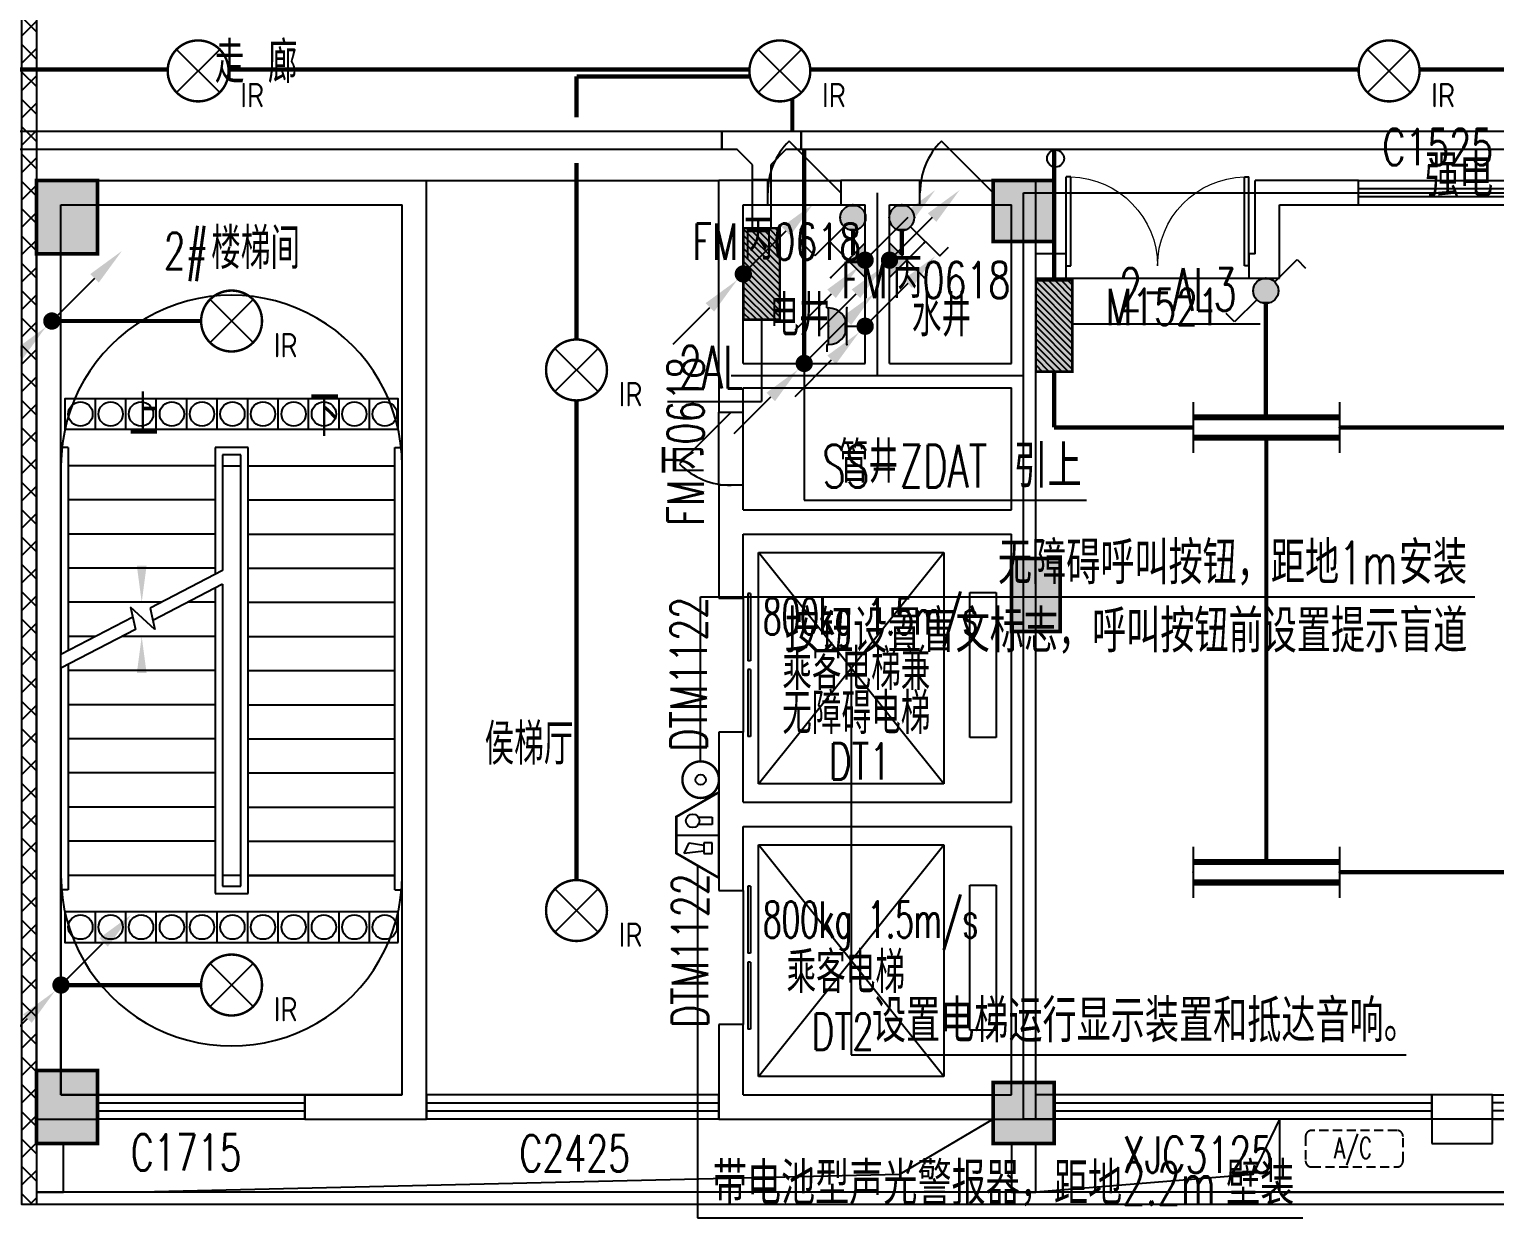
# Model space of a CAD drawing. Extents: x -9422388 to 15610651, y -1992469 to 953794.
# Drawn here: x -2833292 to -2821265, y -207592 to -197842 of the extents above; entities that cross this region are included whole.
import ezdxf
from ezdxf.enums import TextEntityAlignment as Align

# ---------------------------------------------------------------- set-up
doc = ezdxf.new("R2010")
doc.units = 0
doc.header["$LTSCALE"] = 1000
doc.linetypes.add('( Hidden )', pattern=[0.375, 0.25, -0.125])
for name, color, linetype in [('A-DOOR-IDEN', 7, 'Continuous'), ('A-FLOR-HVAC', 4, 'Continuous'), ('C-KZ', 2, 'Continuous'), ('C-Z-HATCH', 253, 'Continuous'), ('CABLETRAY', 4, 'Continuous'), ('DIM-消防', 3, 'Continuous'), ('DIM-箱柜', 3, 'Continuous'), ('DIM-通讯', 3, 'Continuous'), ('DIM_SYMB', 3, 'Continuous'), ('EQUIP-安防', 3, 'Continuous'), ('EQUIP-插座', 3, 'Continuous'), ('EQUIP-消防', 3, 'Continuous'), ('EQUIP-照明', 3, 'Continuous'), ('EQUIP-箱柜', 3, 'Continuous'), ('LWIRE', 4, 'Continuous'), ('TEL_LEAD', 3, 'Continuous'), ('TEL_TEXT', 7, 'Continuous'), ('WINDOW_TEXT', 7, 'Continuous'), ('WIRE-照明', 1, 'Continuous')]:
    doc.layers.add(name, color=color, linetype=linetype)
doc.styles.add('_TCH_DIM', font='SIMPLEX', dxfattribs={"bigfont": 'GBCBIG'})
doc.styles.add('_TCH_WINDOW', font='SIMPLEX', dxfattribs={"height": 3.5, "bigfont": 'GBCBIG'})
doc.styles.add('_TEL_ATTDEF', font='GBENOR', dxfattribs={"width": 0.8, "height": 3, "bigfont": 'GBCBIG'})
doc.styles.add('_TEL_DIM', font='SIMPLEX', dxfattribs={"width": 0.8, "height": 3.5, "bigfont": 'HZTXT'})
doc.styles.get("Standard").update_dxf_attribs({"font": 'gbenor.shx', "bigfont": 'gbcbig.shx'})

# ---------------------------------------------------------------- blocks, each defined once
blk = doc.blocks.new('KTWJ1')
at = {"layer": 'A-FLOR-HVAC', "color": 0, "linetype": '( Hidden )', "ltscale": 0.3}
blk.add_lwpolyline([(152982, -14209, 0.414214), (153032, -14259), (153732, -14259, 0.414214), (153782, -14209), (153782, -14009, 0.414214), (153732, -13959), (153032, -13959, 0.414214), (152982, -14009)], format="xyb", close=True, dxfattribs=at)
at = {"layer": 'A-FLOR-HVAC', "color": 0, "style": '_TCH_WINDOW', "width": 0.705882}
blk.add_text('A/C', height=170, dxfattribs=at).set_placement((153214, -14188))
blk = doc.blocks.new('宿舍楼柱网1')
at = {"layer": 'C-Z-HATCH'}
h = blk.add_hatch(color=0, dxfattribs=at)
h.dxf.hatch_style = 1
h.paths.add_polyline_path([(631658, 145126), (632158, 145126), (632158, 144526), (631658, 144526)])
h = blk.add_hatch(color=0, dxfattribs=at)
h.dxf.hatch_style = 1
h.paths.add_polyline_path([(639508, 145126), (640008, 145126), (640008, 144626), (639508, 144626)])
h = blk.add_hatch(color=0, dxfattribs=at)
h.dxf.hatch_style = 1
h.paths.add_polyline_path([(639658, 142026), (640058, 142026), (640058, 141426), (639658, 141426)])
h = blk.add_hatch(color=0, dxfattribs=at)
h.dxf.hatch_style = 1
h.paths.add_polyline_path([(631658, 137826), (632158, 137826), (632158, 137226), (631658, 137226)])
h = blk.add_hatch(color=0, dxfattribs=at)
h.dxf.hatch_style = 1
h.paths.add_polyline_path([(639508, 137726), (640008, 137726), (640008, 137226), (639508, 137226)])
at = {"layer": 'C-KZ', "color": 0, "const_width": 30}
for points in [[(631658, 145126), (632158, 145126), (632158, 144526), (631658, 144526)], [(639508, 145126), (640008, 145126), (640008, 144626), (639508, 144626)], [(639658, 142026), (640058, 142026), (640058, 141426), (639658, 141426)], [(631658, 137826), (632158, 137826), (632158, 137226), (631658, 137226)], [(639508, 137726), (640008, 137726), (640008, 137226), (639508, 137226)]]:
    blk.add_lwpolyline(points, close=True, dxfattribs=at)
blk = doc.blocks.new('$WINLIB2D$00000001')
at = {"color": 0}
for points in [[(-0.5, 0.5), (-0.5, -0.5)], [(-0.5, 0.5), (0.5, 0.5)], [(0.5, -0.5), (0.5, 0.5)], [(0.5, 0.1667), (-0.5, 0.1667)], [(0.5, -0.1667), (-0.5, -0.1667)], [(-0.5, -0.5), (0.5, -0.5)]]:
    blk.add_lwpolyline(points, dxfattribs=at)
blk = doc.blocks.new('$DORLIB2D$00000127')
at = {"color": 0}
for points in [[(-0.533, 0.795), (-0.533, 0.69)], [(-0.033, 0.795), (-0.533, 0.795)], [(-0.033, 0.795), (-0.033, 0.69)], [(0.533, 0.795), (0.033, 0.795)], [(0.033, 0.795), (0.033, 0.69)], [(0.533, 0.795), (0.533, 0.69)], [(-0.033, 0.69), (-0.533, 0.69)], [(0.533, 0.69), (0.033, 0.69)], [(0.5, 0.5), (-0.5, 0.5)]]:
    blk.add_lwpolyline(points, dxfattribs=at)
blk = doc.blocks.new('$DorLib2D$00000114')
at = {"color": 0}
blk.add_line((0.5, 0), (-0.207, 0.707), dxfattribs=at)
blk.add_arc((0.5, 0), 1, 135, 180, dxfattribs=at)
blk = doc.blocks.new('$TCHSYS$WIN2D')
at = {"color": 0}
for p, q in [((-0.5, 0.5), (0.5, 0.5)), ((-0.5, 0.5), (-0.5, -0.5)), ((0.5, 0.5), (0.5, -0.5)), ((0.5, 0.1667), (-0.5, 0.1667)), ((0.5, -0.1667), (-0.5, -0.1667)), ((-0.5, -0.5), (0.5, -0.5))]:
    blk.add_line(p, q, dxfattribs=at)
blk = doc.blocks.new('$DorLib2D$00000002')
at = {"color": 0}
for p, q in [((-0.5, 0), (-0.5, 0.4875)), ((-0.475, 0.4875), (-0.5, 0.4875)), ((-0.475, 0), (-0.475, 0.4875)), ((0.475, 0), (0.475, 0.4875)), ((0.475, 0.4875), (0.5, 0.4875)), ((0.5, 0), (0.5, 0.4875)), ((-0.5, 0), (-0.475, 0)), ((0.5, 0), (0.475, 0))]:
    blk.add_line(p, q, dxfattribs=at)
at = {"color": 0, "lineweight": 13}
for centre, start, end in [((-0.4875, 0), 0, 88.53072), ((0.4875, 0), 91.46928, 180)]:
    blk.add_arc(centre, 0.4875, start, end, dxfattribs=at)
blk = doc.blocks.new('34214')
h = blk.add_hatch()
h.set_pattern_fill('ANSI37', color=8, scale=100)
h.set_pattern_definition([(45, (896336.12, 205282.17), (-112.2532, 112.2532), []), (135, (896336.12, 205282.17), (-112.2532, -112.2532), [])])
h.paths.add_polyline_path([(1517829.8, -188792.5), (1517949.8, -188792.5), (1517949.8, -199192.6), (1517829.8, -199192.6)])
at = {"color": 8}
for p, q in [((1517949.8, -190792.6), (1521149.8, -190792.6)), ((1517949.8, -198492.6), (1517949.8, -190792.6)), ((1521149.8, -198292.6), (1521149.8, -190792.6)), ((1523949.8, -190792.6), (1523549.8, -190792.6)), ((1523549.8, -192392.6), (1523549.8, -190792.6)), ((1523949.8, -190992.6), (1523949.8, -190792.6)), ((1523949.8, -190792.6), (1524549.8, -190792.6)), ((1524849.8, -190792.6), (1524549.8, -190792.6)), ((1524549.8, -190792.6), (1524549.8, -190992.6)), ((1525199.8, -190792.6), (1524849.8, -190792.6)), ((1525199.8, -190992.6), (1525199.8, -190792.6)), ((1525199.8, -190792.6), (1525799.8, -190792.6)), ((1526149.8, -190792.6), (1525799.8, -190792.6)), ((1525799.8, -190792.6), (1525799.8, -190992.6)), ((1526149.8, -191492.6), (1526149.8, -190792.6)), ((1527949.8, -191392.6), (1527949.8, -190792.6)), ((1528799.8, -190792.6), (1527949.8, -190792.6)), ((1528799.8, -190992.6), (1528799.8, -190792.6)), ((1518149.8, -190992.6), (1520949.8, -190992.6)), ((1518149.8, -198292.6), (1518149.8, -190992.6)), ((1520949.8, -198292.6), (1520949.8, -190992.6)), ((1523749.8, -190992.6), (1523949.8, -190992.6)), ((1523749.8, -192292.6), (1523749.8, -190992.6)), ((1523949.8, -190992.6), (1524549.8, -190992.6)), ((1524549.8, -190992.6), (1524749.8, -190992.6)), ((1524749.8, -192292.6), (1524749.8, -190992.6)), ((1524949.8, -192292.6), (1524949.8, -190992.6)), ((1524949.8, -190992.6), (1525199.8, -190992.6)), ((1525199.8, -190992.6), (1525799.8, -190992.6)), ((1525799.8, -190992.6), (1525949.8, -190992.6)), ((1525949.8, -191492.6), (1525949.8, -190992.6)), ((1528149.8, -191592.6), (1528149.8, -190992.6)), ((1528149.8, -190992.6), (1528799.8, -190992.6)), ((1526399.8, -191392.6), (1526149.8, -191392.6)), ((1526399.8, -191592.6), (1526399.8, -191392.6)), ((1527949.8, -191392.6), (1527899.8, -191392.6)), ((1527899.8, -191392.6), (1527899.8, -191592.6)), ((1525949.8, -192292.6), (1525949.8, -191492.6)), ((1526149.8, -192392.6), (1526149.8, -191492.6)), ((1526149.8, -191592.6), (1526399.8, -191592.6)), ((1526399.8, -191592.6), (1527899.8, -191592.6)), ((1527899.8, -191592.6), (1528149.8, -191592.6)), ((1523749.8, -192292.6), (1524749.8, -192292.6)), ((1524949.8, -192292.6), (1525949.8, -192292.6)), ((1523549.8, -192392.6), (1523549.8, -192692.6)), ((1526149.8, -193592.6), (1526149.8, -192392.6)), ((1523749.8, -192692.6), (1523749.8, -192492.6)), ((1523749.8, -192492.6), (1524849.8, -192492.6)), ((1524849.8, -192492.6), (1525949.8, -192492.6)), ((1525949.8, -193492.6), (1525949.8, -192492.6)), ((1523549.8, -192692.6), (1523749.8, -192692.6)), ((1523549.8, -193292.6), (1523549.8, -192692.6)), ((1523749.8, -193292.6), (1523749.8, -192692.6)), ((1518149.8, -192982.6), (1518149.8, -194680.5)), ((1518209.8, -192982.6), (1518149.8, -192982.6)), ((1518209.8, -192982.6), (1518209.8, -194649.3)), ((1519684.8, -192982.6), (1519414.8, -192982.6)), ((1519414.8, -192982.6), (1519414.8, -194023.2)), ((1519684.8, -196642.6), (1519684.8, -192982.6)), ((1520889.8, -196612.6), (1520889.8, -192982.6)), ((1520889.8, -192982.6), (1520949.8, -192982.6)), ((1520949.8, -196612.6), (1520949.8, -192982.6)), ((1518149.8, -193132.6), (1518149.8, -194680.5)), ((1519414.8, -193132.6), (1518209.8, -193132.6)), ((1519624.8, -193042.6), (1519474.8, -193042.6)), ((1519474.8, -193042.6), (1519474.8, -193992)), ((1519474.8, -193132.6), (1519474.8, -193992)), ((1519474.8, -193132.6), (1519624.8, -193132.6)), ((1519624.8, -196582.6), (1519624.8, -193042.6)), ((1519624.8, -196492.6), (1519624.8, -193132.6)), ((1519684.8, -193132.6), (1520889.8, -193132.6)), ((1520949.8, -196492.6), (1520949.8, -193132.6)), ((1523749.8, -193292.6), (1523549.8, -193292.6)), ((1523549.8, -193292.6), (1523549.8, -193592.6)), ((1523749.8, -193492.6), (1523749.8, -193292.6)), ((1519414.8, -193412.6), (1518209.8, -193412.6)), ((1519684.8, -193412.6), (1520889.8, -193412.6)), ((1523749.8, -193492.6), (1525949.8, -193492.6)), ((1523549.8, -193592.6), (1523549.8, -194217.6)), ((1526149.8, -195992.6), (1526149.8, -193592.6)), ((1519414.8, -193692.6), (1518209.8, -193692.6)), ((1519684.8, -193692.6), (1520889.8, -193692.6)), ((1523749.8, -194217.6), (1523749.8, -193692.6)), ((1523749.8, -193692.6), (1525949.8, -193692.6)), ((1525949.8, -195892.6), (1525949.8, -193692.6)), ((1523874.8, -195742.6), (1523874.8, -193842.6)), ((1523874.8, -193842.6), (1525394.8, -193842.6)), ((1525394.8, -195742.6), (1523874.8, -193842.6)), ((1523874.8, -195742.6), (1525394.8, -193842.6)), ((1525394.8, -193842.6), (1525394.8, -195742.6)), ((1519414.8, -193972.6), (1518209.8, -193972.6)), ((1519474.8, -193992), (1518880.9, -194300.6)), ((1519684.8, -193972.6), (1520889.8, -193972.6)), ((1519474.8, -194104.7), (1518903.2, -194401.7)), ((1519474.8, -194104.7), (1519474.8, -196492.6)), ((1519474.8, -194104.7), (1519474.8, -196582.6)), ((1519414.8, -194135.9), (1519414.8, -196642.6)), ((1523549.8, -194217.6), (1523749.8, -194217.6)), ((1525609.8, -195362.6), (1525609.8, -194172.6)), ((1525609.8, -194172.6), (1525824.8, -194172.6)), ((1525824.8, -194172.6), (1525824.8, -195362.6)), ((1518973.3, -194252.6), (1518209.8, -194252.6)), ((1518919.4, -194474.8), (1518721.2, -194293)), ((1518721.2, -194293), (1518761.5, -194475.3)), ((1518880.9, -194300.6), (1518919.4, -194474.8)), ((1519414.8, -194252.6), (1519190.2, -194252.6)), ((1519684.8, -194252.6), (1520889.8, -194252.6)), ((1518739.1, -194374.2), (1518149.8, -194680.5)), ((1518761.5, -194475.3), (1518149.8, -194793.2)), ((1518434.4, -194532.6), (1518209.8, -194532.6)), ((1519414.8, -194532.6), (1518651.3, -194532.6)), ((1519684.8, -194532.6), (1520889.8, -194532.6)), ((1518149.8, -194793.2), (1518149.8, -196492.6)), ((1518149.8, -194793.2), (1518149.8, -196612.6)), ((1518209.8, -194762), (1518209.8, -196612.6)), ((1519414.8, -194812.6), (1518209.8, -194812.6)), ((1519684.8, -194812.6), (1520889.8, -194812.6)), ((1519414.8, -195092.6), (1518209.8, -195092.6)), ((1519684.8, -195092.6), (1520889.8, -195092.6)), ((1519414.8, -195372.6), (1518209.8, -195372.6)), ((1519684.8, -195372.6), (1520889.8, -195372.6)), ((1523749.8, -195317.6), (1523549.8, -195317.6)), ((1523549.8, -195317.6), (1523549.8, -195992.6)), ((1523749.8, -195892.6), (1523749.8, -195317.6)), ((1525824.8, -195362.6), (1525609.8, -195362.6)), ((1519414.8, -195652.6), (1518209.8, -195652.6)), ((1519684.8, -195652.6), (1520889.8, -195652.6)), ((1525394.8, -195742.6), (1523874.8, -195742.6)), ((1523749.8, -195892.6), (1525949.8, -195892.6)), ((1519414.8, -195932.6), (1518209.8, -195932.6)), ((1519684.8, -195932.6), (1520889.8, -195932.6)), ((1523549.8, -195992.6), (1523549.8, -196617.6)), ((1526149.8, -198492.6), (1526149.8, -195992.6)), ((1523749.8, -196617.6), (1523749.8, -196092.6)), ((1523749.8, -196092.6), (1525949.8, -196092.6)), ((1525949.8, -198292.6), (1525949.8, -196092.6)), ((1519414.8, -196212.6), (1518209.8, -196212.6)), ((1519684.8, -196212.6), (1520889.8, -196212.6)), ((1523874.8, -198142.6), (1523874.8, -196242.6)), ((1523874.8, -196242.6), (1525394.8, -196242.6)), ((1525394.8, -198142.6), (1523874.8, -196242.6)), ((1523874.8, -198142.6), (1525394.8, -196242.6)), ((1525394.8, -196242.6), (1525394.8, -198142.6)), ((1518149.8, -196492.6), (1518149.8, -196612.6)), ((1519414.8, -196492.6), (1518209.8, -196492.6)), ((1519414.8, -196492.6), (1518209.8, -196492.6)), ((1519624.8, -196492.6), (1519474.8, -196492.6)), ((1519684.8, -196492.6), (1520889.8, -196492.6)), ((1520889.8, -196492.6), (1519684.8, -196492.6)), ((1520949.8, -196612.6), (1520949.8, -196492.6)), ((1518209.8, -196612.6), (1518149.8, -196612.6)), ((1518149.8, -196612.6), (1518149.8, -198292.6)), ((1519474.8, -196582.6), (1519624.8, -196582.6)), ((1520889.8, -196612.6), (1520949.8, -196612.6)), ((1520949.8, -198292.6), (1520949.8, -196612.6)), ((1523549.8, -196617.6), (1523749.8, -196617.6)), ((1525609.8, -197762.6), (1525609.8, -196572.6)), ((1525609.8, -196572.6), (1525824.8, -196572.6)), ((1525824.8, -196572.6), (1525824.8, -197762.6)), ((1519414.8, -196642.6), (1519684.8, -196642.6)), ((1523749.8, -197717.6), (1523549.8, -197717.6)), ((1523549.8, -197717.6), (1523549.8, -198292.6)), ((1523749.8, -198292.6), (1523749.8, -197717.6)), ((1525824.8, -197762.6), (1525609.8, -197762.6)), ((1525394.8, -198142.6), (1523874.8, -198142.6)), ((1518449.8, -198292.6), (1518149.8, -198292.6)), ((1518149.8, -198292.6), (1520949.8, -198292.6)), ((1518449.8, -198492.6), (1518449.8, -198292.6)), ((1520949.8, -198292.6), (1520149.8, -198292.6)), ((1520149.8, -198292.6), (1520149.8, -198492.6)), ((1521149.8, -198492.6), (1521149.8, -198292.6)), ((1523549.8, -198292.6), (1523549.8, -198492.6)), ((1523749.8, -198292.6), (1525949.8, -198292.6)), ((1526299.8, -198292.6), (1526149.8, -198292.6)), ((1526299.8, -198492.6), (1526299.8, -198292.6)), ((1529899.8, -198292.6), (1529399.8, -198292.6)), ((1529399.8, -198292.6), (1529399.8, -198692.6)), ((1529899.8, -198692.6), (1529899.8, -198292.6)), ((1517949.8, -198492.6), (1518449.8, -198492.6)), ((1520149.8, -198492.6), (1521049.8, -198492.6)), ((1521049.8, -198492.6), (1521149.8, -198492.6)), ((1523549.8, -198492.6), (1523649.8, -198492.6)), ((1523649.8, -198492.6), (1526149.8, -198492.6)), ((1526149.8, -198492.6), (1526299.8, -198492.6)), ((1529399.8, -198692.6), (1529899.8, -198692.6))]:
    blk.add_line(p, q, dxfattribs=at)
for points in [[(1523919.7, -172945.8), (1523919.7, -172945.8, -0.4142136), (1524141, -171980.9), (1531089.1, -167626.1, -0.4142136), (1533156.7, -168100.5), (1546426.9, -189272.8, -0.2728148), (1546468.4, -190795.7), (1542249.6, -198418.9, -0.2728148), (1540937.2, -199192.6), (1517949.8, -199192.6)], [(1524004.4, -172892.7), (1524004.4, -172892.7, -0.4142136), (1524194.2, -172065.7), (1531142.2, -167710.8, -0.4142136), (1533072, -168153.6), (1546342.2, -189325.9, -0.2728148), (1546380.9, -190747.3), (1542162.1, -198370.5, -0.2728148), (1540937.2, -199092.6), (1517949.8, -199092.6)]]:
    blk.add_lwpolyline(points, format="xyb", dxfattribs=at)
for points in [[(1526049.8, -190892.6), (1534642.7, -190892.6), (1536051.3, -188347.3), (1535311.6, -187167.1), (1541751.2, -183130.9), (1546084.3, -190044.2), (1541408.8, -198492.6), (1526049.8, -198492.6)], [(1517829.8, -188792.5), (1517949.8, -188792.5), (1517949.8, -199192.6), (1517829.8, -199192.6)], [(1520917.3, -192832.6), (1520917.3, -192582.6), (1518182.3, -192582.6), (1518182.3, -192832.6)], [(1520917.3, -197042.6), (1520917.3, -196792.6), (1518182.3, -196792.6), (1518182.3, -197042.6)], [(1517949.8, -199092.6), (1518169.8, -199092.6), (1518169.8, -198692.6), (1517949.8, -198692.6)], [(1525949.8, -199092.6), (1526149.8, -199092.6), (1526149.8, -198692.6), (1525949.8, -198692.6)]]:
    blk.add_lwpolyline(points, close=True, dxfattribs=at)
for points in [[(1521149.8, -190792.6), (1523549.8, -190792.6)], [(1524849.8, -192392.6), (1524849.8, -190892.6)], [(1523649.8, -192392.6), (1526049.8, -192392.6)], [(1518432.3, -192832.6), (1518432.3, -192582.6)], [(1518682.3, -192832.6), (1518682.3, -192582.6)], [(1518932.3, -192832.6), (1518932.3, -192582.6)], [(1519182.3, -192832.6), (1519182.3, -192582.6)], [(1519432.3, -192832.6), (1519432.3, -192582.6)], [(1519682.3, -192832.6), (1519682.3, -192582.6)], [(1519932.3, -192832.6), (1519932.3, -192582.6)], [(1520182.3, -192832.6), (1520182.3, -192582.6)], [(1520432.3, -192832.6), (1520432.3, -192582.6)], [(1520682.3, -192832.6), (1520682.3, -192582.6)], [(1518432.3, -197042.6), (1518432.3, -196792.6)], [(1518682.3, -197042.6), (1518682.3, -196792.6)], [(1518932.3, -197042.6), (1518932.3, -196792.6)], [(1519182.3, -197042.6), (1519182.3, -196792.6)], [(1519432.3, -197042.6), (1519432.3, -196792.6)], [(1519682.3, -197042.6), (1519682.3, -196792.6)], [(1519932.3, -197042.6), (1519932.3, -196792.6)], [(1520182.3, -197042.6), (1520182.3, -196792.6)], [(1520432.3, -197042.6), (1520432.3, -196792.6)], [(1520682.3, -197042.6), (1520682.3, -196792.6)], [(1525799.8, -198492.6), (1525032.6, -198947.3), (1518799.8, -199092.6)], [(1528149.8, -198492.6), (1527932.3, -198947.3), (1526149.8, -199092.6)], [(1529399.8, -198492.6), (1528149.8, -198492.6), (1528149.8, -199092.6), (1531149.8, -199092.6), (1531149.8, -198492.6), (1529899.8, -198492.6)], [(1517949.8, -199092.6), (1517949.8, -199192.6)]]:
    blk.add_lwpolyline(points, dxfattribs=at)
for centre, radius in [((1526312.6, -190611.1), 70), ((1518309.8, -192707.6), 100), ((1518557.3, -192707.6), 100), ((1518807.3, -192707.6), 100), ((1519059.8, -192707.6), 100), ((1519307.3, -192707.6), 100), ((1519557.3, -192707.6), 100), ((1519807.3, -192707.6), 100), ((1520059.8, -192707.6), 100), ((1520307.3, -192707.6), 100), ((1520557.3, -192707.6), 100), ((1520807.3, -192707.6), 100), ((1518309.8, -196917.6), 100), ((1518557.3, -196917.6), 100), ((1518807.3, -196917.6), 100), ((1519059.8, -196917.6), 100), ((1519307.3, -196917.6), 100), ((1519557.3, -196917.6), 100), ((1519807.3, -196917.6), 100), ((1520059.8, -196917.6), 100), ((1520307.3, -196917.6), 100), ((1520557.3, -196917.6), 100), ((1520807.3, -196917.6), 100)]:
    blk.add_circle(centre, radius, dxfattribs=at)
for centre, start, end in [((1519549.8, -193132.6), 0, 180.00002), ((1519549.8, -196492.6), 179.99986, 0)]:
    blk.add_arc(centre, 1400, start, end, dxfattribs=at)
at = {"layer": 'DIM_SYMB', "color": 8}
for points in [[(1518812.3, -192992.6, 0, 0, 0), (1518812.3, -194252.6, 0, 80, 0), (1518812.3, -193952.6, 0, 0, 0)], [(1520287.3, -192992.6, 0, 0, 0), (1520287.3, -197392.6, 0, 0, 0), (1518812.3, -197392.6, 0, 0, 0), (1518812.3, -194532.6, 0, 80, 0), (1518812.3, -194832.6, 0, 0, 0)]]:
    blk.add_lwpolyline(points, format="xyseb", dxfattribs=at)
at = {"color": 8}
for name, p in [('宿舍楼柱网1', (886291.9, -335918.9)), ('KTWJ1', (1375382.3, -184626.5))]:
    blk.add_blockref(name, p, dxfattribs=at)
ref = blk.add_blockref('$TCHSYS$WIN2D', (1529549.8, -190892.6), dxfattribs=dict(at, xscale=1500, yscale=-200, zscale=200, rotation=8.933802552403344e-07))
ref.add_attrib('A', 'C1525', (1528994.8, -190666.3), dxfattribs={"layer": 'WINDOW_TEXT', "color": 8, "height": 297.5, "rotation": 0, "style": '_TCH_WINDOW', "width": 0.705882})
at = {"color": 8, "xscale": 600, "yscale": 600, "zscale": 200}
for p, rotation in [((1524249.8, -190892.6), 359.9999999999944), ((1525499.8, -190892.6), 359.9999999999944), ((1523649.8, -192992.6), 89.99999999998887)]:
    blk.add_blockref('$DorLib2D$00000114', p, dxfattribs=dict(at, rotation=rotation))
at = {"color": 8}
ref = blk.add_blockref('$DorLib2D$00000002', (1527149.8, -191492.6), dxfattribs=dict(at, xscale=-1500, yscale=1500, zscale=200, rotation=359.9999999999917))
ref.add_attrib('A', 'M1521', (1526724.8, -191977.7), dxfattribs={"layer": 'WINDOW_TEXT', "color": 8, "height": 297.5, "style": '_TCH_WINDOW', "width": 0.705882})
ref = blk.add_blockref('$DORLIB2D$00000127', (1523649.8, -194767.6), dxfattribs=dict(at, xscale=1100, yscale=-200, zscale=200, rotation=89.99999999999444))
ref.add_attrib('A', 'DTM1122', (1523449.8, -195477), dxfattribs={"layer": 'A-DOOR-IDEN', "color": 8, "height": 297.5, "rotation": 90, "style": '_TCH_WINDOW', "width": 0.705882})
ref = blk.add_blockref('$DORLIB2D$00000127', (1523649.8, -197167.6), dxfattribs=dict(at, xscale=1100, yscale=-200, zscale=200, rotation=89.99999999998887))
ref.add_attrib('A', 'DTM1122', (1523461, -197745.2), dxfattribs={"layer": 'A-DOOR-IDEN', "color": 8, "height": 297.5, "rotation": 90, "style": '_TCH_WINDOW', "width": 0.705882})
ref = blk.add_blockref('$WINLIB2D$00000001', (1519299.8, -198392.6), dxfattribs=dict(at, xscale=-1700, yscale=-200, zscale=200, rotation=359.9999999999911))
ref.add_attrib('A', 'C1715', (1518722.9, -198914.7), dxfattribs={"layer": 'WINDOW_TEXT', "color": 8, "height": 297.5, "style": '_TCH_WINDOW', "width": 0.705882})
ref = blk.add_blockref('$WINLIB2D$00000001', (1522349.8, -198392.6), dxfattribs=dict(at, xscale=-2400, yscale=-200, zscale=200, rotation=359.9999999999923))
ref.add_attrib('A', 'C2425', (1521911.8, -198922.5), dxfattribs={"layer": 'WINDOW_TEXT', "color": 8, "height": 297.5, "style": '_TCH_WINDOW', "width": 0.705882})
ref = blk.add_blockref('$TCHSYS$WIN2D', (1527849.8, -198392.6), dxfattribs=dict(at, xscale=-3100, yscale=-200, zscale=200, rotation=359.9999999999917))
ref.add_attrib('A', 'XJC3125', (1526865, -198932.8), dxfattribs={"layer": 'WINDOW_TEXT', "color": 8, "height": 297.5, "style": '_TCH_WINDOW', "width": 0.705882})
ref = blk.add_blockref('$TCHSYS$WIN2D', (1531449.8, -198392.6), dxfattribs=dict(at, xscale=3100, yscale=-200, zscale=200, rotation=359.9999999999921))
ref.add_attrib('A', 'C3125', (1531363.3, -198942.5), dxfattribs={"layer": 'WINDOW_TEXT', "color": 8, "height": 297.5, "style": '_TCH_WINDOW', "width": 0.705882})
at = {"color": 8, "style": '_TCH_DIM'}
for s, height, p in [('走', 337.6, (1519412.2, -189991.1)), ('廊', 337.6, (1519848, -189991.1)), ('楼梯间', 337.59, (1519382.5, -191518.3)), ('电井', 337.59, (1523964.4, -192070.1)), ('水井', 337.59, (1525133, -192070.1)), ('管井', 337.59, (1524534.2, -193271)), ('乘客电梯兼', 337.59, (1524069.7, -194971.3)), ('无障碍电梯', 337.59, (1524069.7, -195333.2)), ('侯梯厅', 337.59, (1521626.3, -195584.3)), ('乘客电梯', 337.59, (1524104.5, -197458.4))]:
    blk.add_text(s, height=height, dxfattribs=at).set_placement(p)
for s, width, p in [('2#', 0.705882, (1518992.5, -191518.3)), ('800kg 1.5m/s', 0.6, (1523910.6, -194516.8)), ('DT1', 0.705882, (1524450.4, -195706.3)), ('800kg 1.5m/s', 0.6, (1523910.6, -197004)), ('DT2', 0.705882, (1524309.4, -197923.5))]:
    blk.add_text(s, height=297.5, dxfattribs=dict(at, width=width)).set_placement(p)
at = {"layer": 'DIM_SYMB', "color": 7, "style": '_TCH_DIM'}
for s, p in [('上', (1518708.1, -192887.6)), ('下', (1520192.4, -192887.6))]:
    blk.add_text(s, height=337.6, dxfattribs=at).set_placement(p)
at = {"layer": 'WINDOW_TEXT', "color": 8, "style": '_TCH_WINDOW'}
for p in [(1523751.3, -191442.6), (1524975.2, -191756.5)]:
    blk.add_text('丙', height=337.6, dxfattribs=at).set_placement(p)
at = {"layer": 'WINDOW_TEXT', "color": 8, "style": '_TCH_WINDOW', "width": 0.705882}
for s, p in [('FM', (1523331.3, -191442.6)), ('0618', (1523997.1, -191442.6)), ('FM', (1524555.2, -191756.5)), ('0618', (1525221, -191756.5))]:
    blk.add_text(s, height=297.5, dxfattribs=at).set_placement(p)
for s, p in [('0618', (1523426, -192958.8)), ('FM', (1523426, -193624.5))]:
    blk.add_text(s, height=297.5, rotation=90, dxfattribs=at).set_placement(p)
at = {"layer": 'WINDOW_TEXT', "color": 8, "style": '_TCH_WINDOW'}
blk.add_text('丙', height=337.6, rotation=90, dxfattribs=at).set_placement((1523426, -193204.5))
blk = doc.blocks.new('*X41')
at = {"color": 0}
for p, q in [((-250, 32.8), (-82.8, 200)), ((-250, 68.2), (-118.2, 200)), ((-250, 103.6), (-153.6, 200)), ((-250, 138.9), (-188.9, 200)), ((-250, 174.3), (-224.3, 200)), ((-247.5, 0), (-47.5, 200)), ((-212.1, 0), (-12.1, 200)), ((-176.8, 0), (23.2, 200)), ((-141.4, 0), (58.6, 200)), ((-106.1, 0), (93.9, 200)), ((-70.7, 0), (129.3, 200)), ((-35.4, 0), (164.6, 200)), ((0, 0), (200, 200)), ((35.4, 0), (235.4, 200)), ((70.7, 0), (250, 179.3)), ((106.1, 0), (250, 143.9)), ((141.4, 0), (250, 108.6)), ((176.8, 0), (250, 73.2)), ((212.1, 0), (250, 37.9)), ((247.5, 0), (250, 2.5))]:
    blk.add_line(p, q, dxfattribs=at)
blk = doc.blocks.new('$equip$00002943')
for p, q in [((-0.75, 0.6), (-0.75, 0)), ((0.75, 0.6), (-0.75, 0.6)), ((0.75, 0), (0.75, 0.6)), ((-0.75, 0), (0.75, 0))]:
    blk.add_line(p, q)
for points, const_width in [([(-0.75, 0.3), (0.75, 0.3)], 0.6), ([(-0.75, 0.6), (-0.75, 0), (0.75, 0), (0.75, 0.6), (-0.75, 0.6), (-0.75, 0)], 0.04)]:
    blk.add_lwpolyline(points, dxfattribs=dict(const_width=const_width))
for p in [(0, 0.6), (-0.75, 0.3), (0.75, 0.3), (0, 0)]:
    blk.add_point(p)
at = {"xscale": 0.00300000000061118, "yscale": 0.00300000000061118, "zscale": 0.00300000000061118}
blk.add_blockref('*X41', (0, 0), dxfattribs=at)
at = {"color": 7, "style": '_TEL_DIM', "flags": 1}
for tag in ['A', 'REMARK']:
    blk.add_attdef(tag, text='', height=0.00002, dxfattribs=at).set_placement((0, 0), align=Align.MIDDLE_CENTER)
blk = doc.blocks.new('$equip$00001154')
for p, q in [((-0.283, 0.566), (0.283, 0)), ((-0.283, 0), (0.283, 0.566)), ((-0.283, 0), (0.283, 0))]:
    blk.add_line(p, q)
for p in [(-0.283, 0.566), (0.283, 0.566), (0, 0)]:
    blk.add_point(p)
blk.add_solid([(0.283, 0), (0, 0.283), (-0.283, 0)])
at = {"color": 7, "style": '_TEL_DIM', "flags": 1}
for tag in ['A', 'REMARK']:
    blk.add_attdef(tag, text='', height=0.00002, dxfattribs=at).set_placement((0, 0), align=Align.MIDDLE_CENTER)
blk = doc.blocks.new('$equip$00001962')
for p, q in [((0.147, 0.356), (0.625, 0.833)), ((0.625, 0.833), (0.766, 0.692))]:
    blk.add_line(p, q)
blk.add_circle((0, 0.208), 0.208)
for p in [(0, 0.417), (-0.208, 0.208), (0, 0), (0.208, 0.208)]:
    blk.add_point(p)
for points in [[(-0.18, 0.313), (0.18, 0.313), (-0.208, 0.208), (0.208, 0.208)], [(-0.104, 0.389), (0.104, 0.389), (-0.18, 0.313), (0.18, 0.313)], [(0, 0.417), (0, 0.417), (-0.104, 0.389), (0.104, 0.389)], [(-0.18, 0.104), (0.18, 0.104), (-0.208, 0.208), (0.208, 0.208)], [(-0.104, 0.028), (0.104, 0.028), (-0.18, 0.104), (0.18, 0.104)], [(0, 0), (0, 0), (-0.104, 0.028), (0.104, 0.028)]]:
    blk.add_solid(points)
at = {"layer": 'TEL_TEXT', "style": '_TEL_DIM', "flags": 1}
blk.add_attdef('A', text='', height=0.00002, dxfattribs=at).set_placement((0, 0), align=Align.MIDDLE_CENTER)
blk = doc.blocks.new('$equip$00001160')
for p, q in [((-1.2, 0.417), (-1.2, -0.417)), ((1.2, 0.417), (1.2, -0.417)), ((-1.2, 0.167), (1.2, 0.167)), ((-1.2, -0.167), (1.2, -0.167))]:
    blk.add_line(p, q)
at = {"const_width": 0.1}
for points in [[(-1.2, 0.167), (1.2, 0.167)], [(-1.2, -0.167), (1.2, -0.167)]]:
    blk.add_lwpolyline(points, dxfattribs=at)
at = {"layer": 'EQUIP-照明'}
for p in [(-1.2, 0), (0, 0.167), (1.2, 0), (0, -0.167)]:
    blk.add_point(p, dxfattribs=at)
at = {"layer": 'EQUIP-照明', "flags": 9}
blk.add_attdef('A', (0, 0), '', height=0.00002, dxfattribs=at)
blk = doc.blocks.new('$equip$00001208')
for p, q in [((0.147, 0.356), (0.512, 0.72)), ((0.512, 0.72), (0.653, 0.579)), ((-0.147, 0.061), (-0.512, -0.304)), ((-0.512, -0.304), (-0.653, -0.162))]:
    blk.add_line(p, q)
blk.add_circle((0, 0.208), 0.208)
for points in [[(-0.18, 0.312), (0.18, 0.312), (-0.208, 0.208), (0.208, 0.208)], [(-0.104, 0.389), (0.104, 0.389), (-0.18, 0.312), (0.18, 0.312)], [(0, 0.417), (0, 0.417), (-0.104, 0.389), (0.104, 0.389)], [(-0.18, 0.104), (0.18, 0.104), (-0.208, 0.208), (0.208, 0.208)], [(-0.104, 0.028), (0.104, 0.028), (-0.18, 0.104), (0.18, 0.104)], [(0, 0), (0, 0), (-0.104, 0.028), (0.104, 0.028)]]:
    blk.add_solid(points)
at = {"layer": 'EQUIP-照明'}
for p in [(0, 0.417), (-0.208, 0.208), (0, 0), (0.208, 0.208)]:
    blk.add_point(p, dxfattribs=at)
at = {"layer": 'EQUIP-照明', "flags": 9}
blk.add_attdef('A', (0, 0), '', height=0.00002, dxfattribs=at)
blk = doc.blocks.new('$equip$00002530')
for p, q in [((-0.354, 0.354), (0.354, -0.354)), ((0.354, 0.354), (-0.354, -0.354))]:
    blk.add_line(p, q)
at = {"const_width": 0.04}
blk.add_lwpolyline([(0, 0.5, -1), (0, -0.5, -1), (0, 0.5, -2.479085)], format="xyb", dxfattribs=at)
blk.add_circle((0, 0), 0.5)
for p in [(0, 0.5), (-0.5, 0), (0.5, 0), (0, -0.5)]:
    blk.add_point(p)
at = {"color": 7, "style": '_TEL_DIM', "flags": 1}
blk.add_attdef('A', text='', height=0.00002, dxfattribs=at).set_placement((0, 0), align=Align.MIDDLE_CENTER)
at = {"color": 7, "style": '_TEL_DIM'}
blk.add_attdef('$TEXT$', text='', height=0.4, dxfattribs=at).set_placement((0.887, -0.396), align=Align.MIDDLE_CENTER)
blk = doc.blocks.new('$TelecSys$00000079')
for p, q in [((0.7, 0.7), (0, 0)), ((0.104, 0.104), (0.104, 0.104)), ((-0.104, -0.104), (-0.104, -0.104))]:
    blk.add_line(p, q)
at = {"const_width": 0.142}
blk.add_lwpolyline([(-0.071, 0, 1), (0.071, 0, 1)], format="xyb", close=True, dxfattribs=at)
blk.add_solid([(0.63, 0.77), (0.77, 0.63), (1.15, 1.15)])
at = {"width": 0.8, "flags": 9}
blk.add_attdef('A', (0, 0), '', height=0.00002, dxfattribs=at)
blk = doc.blocks.new('$TelecSys$00000081')
for p, q in [((0.104, 0.104), (0.104, 0.104)), ((-0.104, -0.104), (-0.104, -0.104)), ((-1.15, -1.15), (-0.55, -0.55))]:
    blk.add_line(p, q)
at = {"const_width": 0.142}
blk.add_lwpolyline([(0.071, 0, 1), (-0.071, 0, 1)], format="xyb", close=True, dxfattribs=at)
blk.add_solid([(-0.62, -0.48), (-0.48, -0.62), (-0.1, -0.1)])
at = {"width": 0.8, "flags": 9}
blk.add_attdef('A', (0, 0), '', height=0.00002, rotation=180, dxfattribs=at)
blk = doc.blocks.new('$equip$00002679')
for p, q in [((-0.3, 0.699), (-0.703, 0)), ((-0.264, 0.249), (-0.304, 0.569)), ((-0.304, 0.569), (-0.128, 0.489)), ((0.3, 0.699), (-0.3, 0.699)), ((0.3, 0.699), (-0.3, 0.699)), ((-0.128, 0.489), (-0.168, 0.249)), ((0, 0.699), (0, 0)), ((0.703, 0), (0.3, 0.699)), ((-0.304, 0.249), (-0.304, 0.113)), ((-0.128, 0.249), (-0.304, 0.249)), ((-0.128, 0.113), (-0.128, 0.249)), ((0.174, 0.11), (0.174, 0.338)), ((0.294, 0.338), (0.294, 0.11)), ((-0.703, 0), (0.703, 0)), ((-0.304, 0.113), (-0.128, 0.113)), ((0.294, 0.11), (0.174, 0.11))]:
    blk.add_line(p, q)
at = {"const_width": 0.04}
for points in [[(-0.299, 0.699), (0.301, 0.699), (0.703, 0), (-0.702, 0), (-0.299, 0.699), (0.301, 0.699)], [(-0.3, 0.699), (0.3, 0.699), (0.703, 0), (-0.703, 0), (-0.3, 0.699), (0.3, 0.699)]]:
    blk.add_lwpolyline(points, dxfattribs=at)
blk.add_circle((0.234, 0.43), 0.111)
for p in [(0, 0.699), (-0.501, 0.349), (0.502, 0.349), (0, 0)]:
    blk.add_point(p)
at = {"color": 7, "flags": 1}
for tag, height, p in [('B', 0.4, (0.961, 0.299)), ('A', 0.00002, (0, 0))]:
    blk.add_attdef(tag, text='', height=height, dxfattribs=at).set_placement(p, align=Align.MIDDLE_CENTER)
blk = doc.blocks.new('$equip$00002479')
at = {"const_width": 0.04}
blk.add_lwpolyline([(-0.3, 0, 1), (0.3, 0, 1), (-0.3, 0, 0.942883)], format="xyb", dxfattribs=at)
for radius in [0.3, 0.0841]:
    blk.add_circle((0, 0), radius)
for p in [(0, 0.3), (-0.3, 0), (0.3, 0), (0, -0.3)]:
    blk.add_point(p)
at = {"color": 7, "style": '_TEL_DIM', "flags": 1}
blk.add_attdef('A', text='', height=0.00002, dxfattribs=at).set_placement((0, 0), align=Align.MIDDLE_CENTER)
blk = doc.blocks.new('$equip$00001240')
for p, q in [((-0.5, 1.05), (-0.7, 1.05)), ((-0.5, 1.05), (-0.5, 1)), ((-0.5, 1), (0.5, 1)), ((0.5, 1.05), (0.7, 1.05)), ((0.5, 1.05), (0.5, 1)), ((-0.5, 0.5), (0.5, 0.5)), ((0, 0.5), (0, 0))]:
    blk.add_line(p, q)
blk.add_arc((0, 1), 0.5, 180, 0)
for points in [[(0.433, 0.75), (-0.433, 0.75), (0.5, 1), (-0.5, 1)], [(0.25, 0.567), (-0.25, 0.567), (0.433, 0.75), (-0.433, 0.75)], [(0, 0.5), (0, 0.5), (0.25, 0.567), (-0.25, 0.567)]]:
    blk.add_solid(points)
at = {"layer": 'EQUIP-照明'}
for p in [(0, 1), (-0.5, 0.5), (0.5, 0.5), (0, 0)]:
    blk.add_point(p, dxfattribs=at)
at = {"layer": 'EQUIP-照明', "flags": 9}
blk.add_attdef('A', (0, 0), '', height=0.00002, dxfattribs=at)

msp = doc.modelspace()

# ---------------------------------------------------------------- linework, layer by layer
at = {"layer": 'CABLETRAY'}
for p, q in [((-2868739.13088, -198677.63092), (-2827606.93721, -198677.63092)), ((-2827606.93721, -198677.63092), (-2827606.93721, -198827.63092)), ((-2827606.93721, -198677.63092), (-2826956.93721, -198677.63092)), ((-2827606.93721, -198827.63092), (-2827606.93721, -198677.63092)), ((-2826956.93721, -198827.63092), (-2826956.93721, -198677.63092)), ((-2826956.93721, -198677.63092), (-2817594.63088, -198677.63092)), ((-2826956.93721, -198677.63092), (-2826956.93721, -198827.63092)), ((-2827606.93721, -198827.63092), (-2868739.13088, -198827.63092)), ((-2827481.93721, -198827.63092), (-2827606.93721, -198827.63092)), ((-2827356.93721, -198952.63092), (-2827481.93721, -198827.63092)), ((-2827081.93721, -198827.63092), (-2827206.93721, -198952.63092)), ((-2826956.93721, -198827.63092), (-2827081.93721, -198827.63092)), ((-2817594.63088, -198827.63092), (-2826956.93721, -198827.63092)), ((-2827356.93721, -199077.63092), (-2827356.93721, -198952.63092)), ((-2827206.93721, -198952.63092), (-2827206.93721, -199077.63092)), ((-2827356.93721, -199077.63092), (-2827206.93721, -199077.63092)), ((-2827356.93721, -199474.13092), (-2827356.93721, -199077.63092)), ((-2827206.93721, -199077.63092), (-2827356.93721, -199077.63092)), ((-2827206.93721, -199077.63092), (-2827206.93721, -199474.13092)), ((-2827206.93721, -199474.13092), (-2827356.93721, -199474.13092))]:
    msp.add_line(p, q, dxfattribs=at)
at = {"layer": 'DIM-消防'}
for p, q in [((-2827806.59644, -204703.54641), (-2827806.59644, -207592.16868)), ((-2827806.59644, -207592.16868), (-2822839.44903, -207592.16868))]:
    msp.add_line(p, q, dxfattribs=at)
at = {"layer": 'DIM-箱柜'}
for p, q in [((-2827281.93721, -200224.13092), (-2827281.93721, -200895.13092)), ((-2824731.93721, -200257.93287), (-2824416.13088, -200257.93287)), ((-2824416.13088, -200257.93287), (-2823190.13088, -200257.93287)), ((-2828054.74353, -200895.13092), (-2827281.93721, -200895.13092))]:
    msp.add_line(p, q, dxfattribs=at)
at = {"layer": 'DIM-通讯'}
for p, q in [((-2827781.93721, -203848.47916), (-2827781.93721, -202499.51752)), ((-2827781.93721, -202499.51752), (-2821428.14951, -202499.51752))]:
    msp.add_line(p, q, dxfattribs=at)
at = {"layer": 'TEL_LEAD'}
for p, q in [((-2826931.93721, -200583.37779), (-2826931.93721, -201706.50948)), ((-2826931.93721, -201706.50948), (-2824615.71521, -201706.50948)), ((-2826546.93721, -203083.37779), (-2826546.93721, -206257.22284)), ((-2826546.93721, -206257.22284), (-2821991.64639, -206257.22284))]:
    msp.add_line(p, q, dxfattribs=at)
at = {"layer": 'WIRE-照明', "linetype": 'Continuous', "const_width": 35}
for points in [[(-2836882.23131, -198171.26396), (-2832155.90038, -198171.26396)], [(-2831656.48737, -198171.26396), (-2827381.64432, -198171.26396)], [(-2826882.23131, -198171.26396), (-2822381.64432, -198171.26396)], [(-2821882.23131, -198171.26396), (-2818408.13088, -198171.26396)], [(-2828800.93721, -198228.13092), (-2827377.89889, -198228.13092)], [(-2828800.93721, -198565.13092), (-2828800.93721, -198228.13092)], [(-2827029.74691, -198677.63092), (-2827029.74691, -198411.53115)], [(-2828800.93721, -200386.87515), (-2828800.93721, -198940.13092)], [(-2826931.93721, -200583.37779), (-2826931.93721, -198827.63092)], [(-2824881.63088, -199901.13092), (-2824881.63088, -198827.63092)], [(-2826531.93721, -199694.70957), (-2826531.93721, -199491.71112)], [(-2826131.93721, -199694.70957), (-2826131.93721, -199491.71112)], [(-2823143.63088, -201025.04425), (-2823143.63088, -200091.71124)], [(-2833106.9334, -200235.37015), (-2831881.9334, -200235.37015)], [(-2824881.63088, -201108.37758), (-2824881.63088, -200651.13092)], [(-2828800.93721, -204822.12214), (-2828800.93721, -200886.87515)], [(-2824881.63088, -201108.37758), (-2823739.306, -201108.37758)], [(-2823139.30596, -204675.04425), (-2823139.306, -201191.71091)], [(-2822539.306, -201108.37758), (-2819954.04363, -201108.37692)], [(-2822539.30596, -204758.37758), (-2819954.04359, -204758.37692)], [(-2833031.93721, -205683.37515), (-2831881.9334, -205683.37515)]]:
    msp.add_lwpolyline(points, dxfattribs=at)

# ---------------------------------------------------------------- block references
msp.add_blockref('34214', (-4351181.75199, -8290.8043))
at = {"layer": 'EQUIP-安防', "xscale": 500, "yscale": 500, "zscale": 500, "rotation": 90}
msp.add_blockref('$equip$00002479', (-2827781.93221, -203998.48297), dxfattribs=at)
at = {"layer": 'EQUIP-插座', "xscale": 300, "yscale": 300, "zscale": 300, "rotation": 90}
msp.add_blockref('$equip$00001240', (-2826431.93721, -200278.39542), dxfattribs=at)
at = {"layer": 'EQUIP-消防', "xscale": 500, "yscale": 500, "zscale": 500, "rotation": 90}
msp.add_blockref('$equip$00002679', (-2827631.93721, -204452.95642), dxfattribs=at)
at = {"layer": 'EQUIP-照明'}
ref = msp.add_blockref('$equip$00002530', (-2831906.19387, -198183.37437), dxfattribs=dict(at, xscale=500, yscale=500, zscale=500))
ref.add_attrib('$TEXT$', 'IR', dxfattribs={"layer": '0', "color": 7, "height": 200, "style": '_TEL_ATTDEF'}).set_placement((-2831462.56513, -198381.31832), align=Align.MIDDLE_CENTER)
ref = msp.add_blockref('$equip$00002530', (-2827131.93782, -198183.37437), dxfattribs=dict(at, xscale=500, yscale=500, zscale=500))
ref.add_attrib('$TEXT$', 'IR', dxfattribs={"layer": '0', "color": 7, "height": 200, "style": '_TEL_ATTDEF'}).set_placement((-2826688.30907, -198381.31832), align=Align.MIDDLE_CENTER)
ref = msp.add_blockref('$equip$00002530', (-2822131.93782, -198183.37437), dxfattribs=dict(at, xscale=500, yscale=500, zscale=500))
ref.add_attrib('$TEXT$', 'IR', dxfattribs={"layer": '0', "color": 7, "height": 200, "style": '_TEL_ATTDEF'}).set_placement((-2821688.30907, -198381.31832), align=Align.MIDDLE_CENTER)
at = {"layer": 'EQUIP-照明', "yscale": 500, "zscale": 500}
for name, p, xscale, rotation in [('$equip$00001962', (-2826531.93721, -199283.37779), 500, 180), ('$equip$00001962', (-2826131.93721, -199283.37779), -500, 180), ('$equip$00001154', (-2826431.93721, -199736.13092), 500, 90), ('$equip$00001154', (-2826231.93721, -199736.13092), -500, 270), ('$equip$00001208', (-2823143.63088, -199883.37791), 500, 180)]:
    msp.add_blockref(name, p, dxfattribs=dict(at, xscale=xscale, rotation=rotation))
at = {"layer": 'EQUIP-照明'}
ref = msp.add_blockref('$equip$00002530', (-2831631.93721, -200235.37515), dxfattribs=dict(at, xscale=500, yscale=500, zscale=500))
ref.add_attrib('$TEXT$', 'IR', dxfattribs={"layer": '0', "color": 7, "height": 200, "style": '_TEL_ATTDEF'}).set_placement((-2831188.30847, -200433.3191), align=Align.MIDDLE_CENTER)
ref = msp.add_blockref('$equip$00002530', (-2828800.93721, -200636.87515), dxfattribs=dict(at, xscale=500, yscale=500, zscale=500))
ref.add_attrib('$TEXT$', 'IR', dxfattribs={"layer": '0', "color": 7, "height": 200, "style": '_TEL_ATTDEF'}).set_placement((-2828357.30847, -200834.8191), align=Align.MIDDLE_CENTER)
at = {"layer": 'EQUIP-照明', "xscale": 500, "yscale": 500, "zscale": 500}
for p in [(-2823139.306, -201108.37758), (-2823139.30596, -204758.37758)]:
    msp.add_blockref('$equip$00001160', p, dxfattribs=at)
at = {"layer": 'EQUIP-照明'}
ref = msp.add_blockref('$equip$00002530', (-2828800.93721, -205072.12214), dxfattribs=dict(at, xscale=500, yscale=500, zscale=500))
ref.add_attrib('$TEXT$', 'IR', dxfattribs={"layer": '0', "color": 7, "height": 200, "style": '_TEL_ATTDEF'}).set_placement((-2828357.30847, -205270.06609), align=Align.MIDDLE_CENTER)
ref = msp.add_blockref('$equip$00002530', (-2831631.93721, -205683.38396), dxfattribs=dict(at, xscale=500, yscale=500, zscale=500))
ref.add_attrib('$TEXT$', 'IR', dxfattribs={"layer": '0', "color": 7, "height": 200, "style": '_TEL_ATTDEF'}).set_placement((-2831188.30847, -205881.32791), align=Align.MIDDLE_CENTER)
at = {"layer": 'EQUIP-箱柜', "xscale": 500, "yscale": 500, "zscale": 500, "rotation": 270}
msp.add_blockref('$equip$00002943', (-2827431.93721, -199849.13092), dxfattribs=at)
at = {"layer": 'EQUIP-箱柜', "color": 0, "xscale": 500, "yscale": 500, "zscale": 500, "rotation": 270}
msp.add_blockref('$equip$00002943', (-2825031.93721, -200276.13092), dxfattribs=at)
at = {"layer": 'LWIRE', "xscale": 500, "yscale": 500, "zscale": 500}
for name, p in [('$TelecSys$00000079', (-2826431.93721, -199736.13092)), ('$TelecSys$00000079', (-2826231.93721, -199736.13092)), ('$TelecSys$00000079', (-2827431.93721, -199849.13092)), ('$TelecSys$00000079', (-2833106.9334, -200235.37015)), ('$TelecSys$00000081', (-2826431.93721, -199736.13092)), ('$TelecSys$00000081', (-2826231.93721, -199736.13092)), ('$TelecSys$00000079', (-2826431.93721, -200278.39542)), ('$TelecSys$00000081', (-2827431.93721, -199849.13092)), ('$TelecSys$00000079', (-2826931.93721, -200583.37779)), ('$TelecSys$00000081', (-2833106.9334, -200235.37015)), ('$TelecSys$00000081', (-2826431.93721, -200278.39542)), ('$TelecSys$00000081', (-2826931.93721, -200583.37779)), ('$TelecSys$00000079', (-2833031.93721, -205683.37515)), ('$TelecSys$00000081', (-2833031.93721, -205683.37779))]:
    msp.add_blockref(name, p, dxfattribs=at)

# ---------------------------------------------------------------- texts
at = {"layer": 'DIM-消防', "color": 7, "style": '_TEL_DIM'}
for s, width, p in [('带电池型声光警报器，距地', 0.8, (-2827682.50678, -207487.16868)), ('壁装', 0.8, (-2823469.17344, -207487.16868)), ('2.2m', 0.64, (-2824322.50678, -207487.16868))]:
    msp.add_text(s, height=350, dxfattribs=dict(at, width=width)).set_placement(p)
at = {"layer": 'DIM-箱柜', "color": 7, "style": '_TEL_DIM', "width": 0.64}
for s, p in [('2-AL3', (-2824351.13088, -200152.93287)), ('2AL', (-2827962.93721, -200790.13092))]:
    msp.add_text(s, height=350, dxfattribs=at).set_placement(p)
at = {"layer": 'DIM-通讯', "color": 7, "style": '_TEL_DIM'}
for s, width, p in [('无障碍呼叫按钮，距地', 0.8, (-2825341.92641, -202394.51752)), ('1m', 0.64, (-2822541.92641, -202394.51752)), ('安装', 0.8, (-2822051.25975, -202394.51752)), ('按钮设置盲文标志，呼叫按钮前设置提示盲道', 0.8, (-2827089.05502, -202954.51752))]:
    msp.add_text(s, height=350, dxfattribs=dict(at, width=width)).set_placement(p)
at = {"layer": 'TEL_LEAD', "color": 7, "style": '_TEL_DIM'}
for s, width, p in [('SS-ZDAT', 0.64, (-2826782.57348, -201601.50948)), ('引上', 0.8, (-2825214.57348, -201601.50948)), ('设置电梯运行显示装置和抵达音响。', 0.8, (-2826376.01647, -206152.22284))]:
    msp.add_text(s, height=350, dxfattribs=dict(at, width=width)).set_placement(p)
at = {"layer": 'TEL_TEXT', "style": '_TEL_DIM', "width": 0.8}
msp.add_text('强电', height=350, dxfattribs=at).set_placement((-2821837.13088, -199216.71124))

doc.saveas('drawing.dxf')
